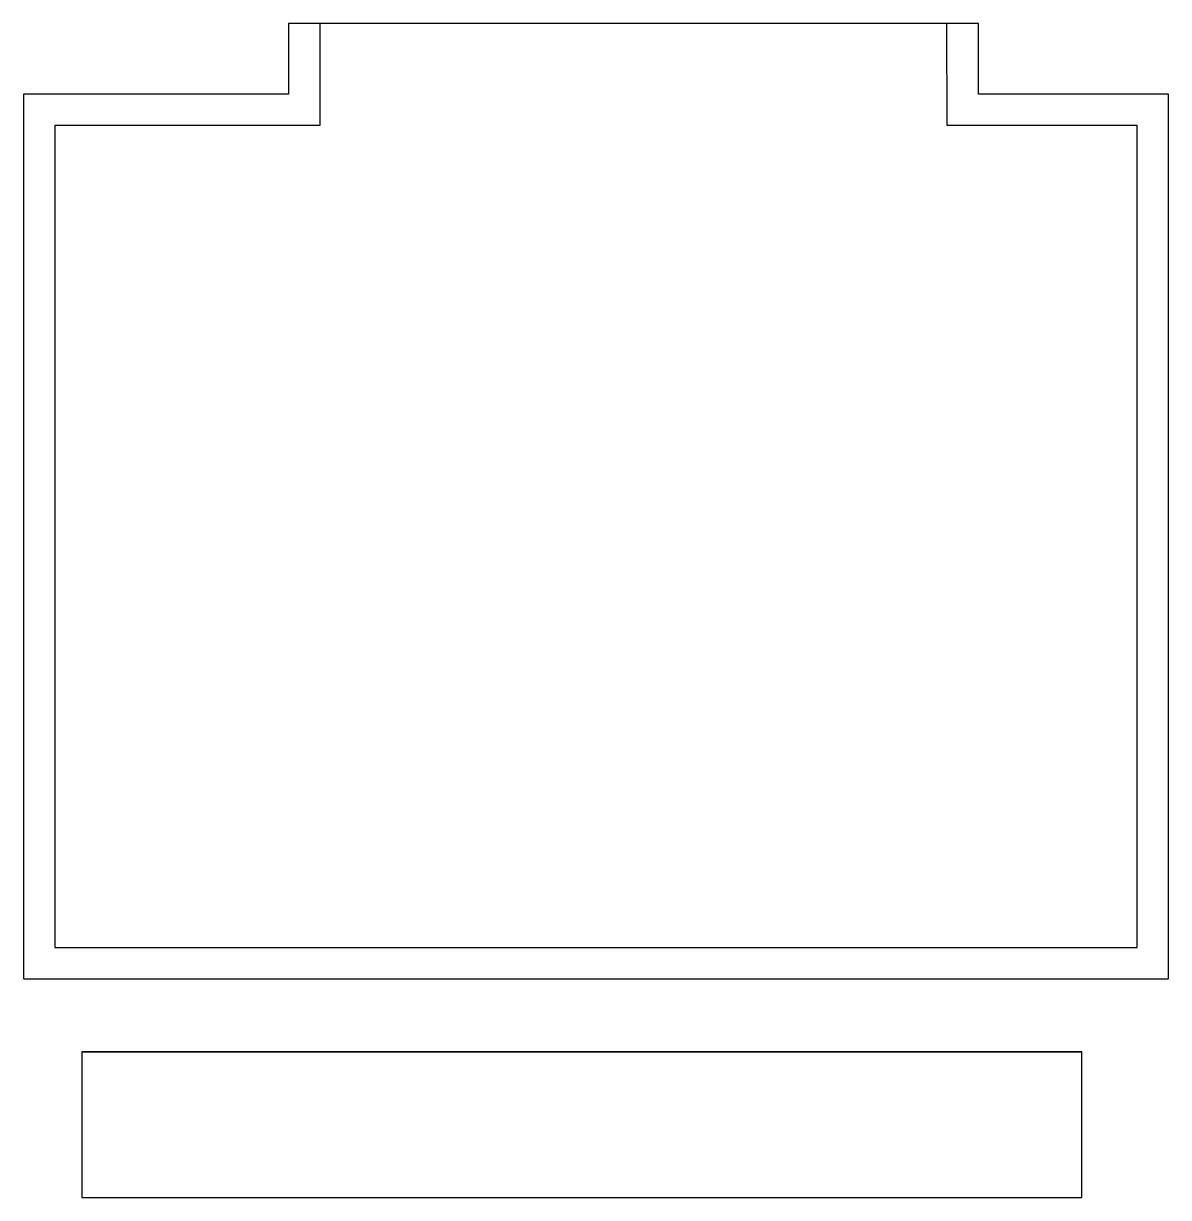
# Model space of a CAD drawing. Extents: x 651.32 to 653.15, y 444.18 to 446.05.
import ezdxf

# ---------------------------------------------------------------- set-up
doc = ezdxf.new("R2010")
doc.units = 0
doc.header["$MEASUREMENT"] = 0
doc.layers.get('0').update_dxf_attribs({"linetype": 'CONTINUOUS'})

msp = doc.modelspace()

# ---------------------------------------------------------------- linework, layer by layer
for p, q in [((653.1495, 445.9348), (652.8463, 445.9348)), ((651.4161, 444.4077), (653.0113, 444.4077))]:
    msp.add_line(p, q)
for points in [[(651.3232, 444.5237), (653.1495, 444.5237), (653.1495, 445.9348), (652.8463, 445.9348), (652.8463, 446.0477), (651.7461, 446.0477), (651.7461, 445.9348), (651.3232, 445.9348)], [(651.4161, 444.4077), (651.4161, 444.1751), (653.0113, 444.1751), (653.0113, 444.4077)]]:
    msp.add_lwpolyline(points, close=True)
msp.add_lwpolyline([(651.7961, 446.0477), (651.7961, 445.8848), (651.3732, 445.8848), (651.3732, 444.5737), (653.0995, 444.5737), (653.0995, 445.8848), (652.7963, 445.8848), (652.7961, 446.0477)])

doc.saveas('drawing.dxf')
